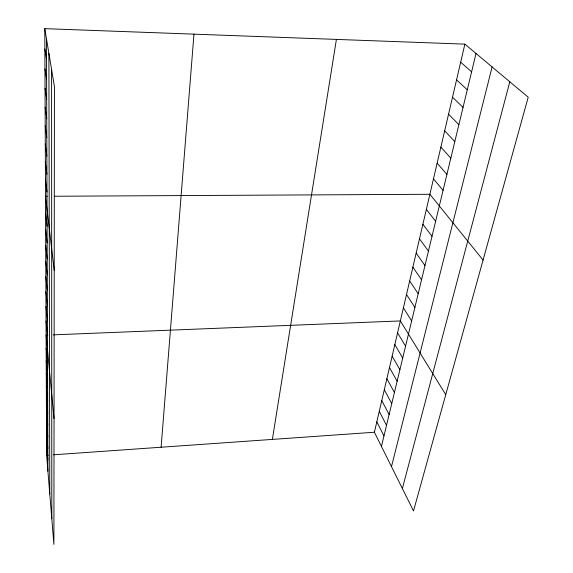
<?xml version="1.0" encoding="UTF-8"?>
<svg xmlns="http://www.w3.org/2000/svg" width="573" height="573" viewBox="0 0 573 573"><rect width="100%" height="100%" fill="white"/><g stroke="black" fill="none" stroke-linecap="round" stroke-linejoin="round"><path stroke-width="0.86" d="M161.106 447.234L193.968 34.151M272.376 439.412L336.408 39.408M464.882 44.15L528.213 97.209L413.505 510.958L374.405 432.235L464.882 44.15L44.787 28.65L46.621 455.284L53.898 544.35L54.428 86.609L44.787 28.65M381.446 446.403L476.02 53.475M391.488 466.623L492.107 66.962M402.375 488.547L509.812 81.796M46.621 455.284L48.347 455.163M53.525 454.797L374.405 432.235M47.874 335.069L46.105 335.141L54.041 418.648M53.203 334.854L400.355 320.93L445.744 394.668M47.251 196.281L45.503 196.288L54.213 270.284M54.242 196.245L429.886 194.283L483.068 260.056M460.678 62.192L471.6 71.833M456.559 79.869L467.274 89.811M452.52 97.195L463.034 107.416M448.559 114.177L458.88 124.67M444.677 130.823L454.812 141.581M440.873 147.154L450.822 158.148M437.135 163.162L446.911 174.4M433.475 178.869L443.079 190.329M426.355 209.41L435.63 221.278M422.895 224.251L432.013 236.32M419.5 238.819L428.461 251.074M416.163 253.13L424.973 265.557M412.889 267.176L421.549 279.767M409.674 280.978L418.19 293.727M406.515 294.529L414.895 307.429M403.406 307.844L411.65 320.894M397.576 332.863L405.569 346.164M394.84 344.602L402.719 358.025M392.147 356.162L399.911 369.692M389.49 367.544L397.146 381.174M386.882 378.739L394.425 392.476M384.311 389.769L391.746 403.6M381.776 400.627L389.11 414.551M379.283 411.328L386.517 425.331M376.826 421.864L383.96 435.946M44.873 48.977L46.528 59.434M44.959 68.839L46.599 79.676M45.045 88.263L46.664 99.458M45.124 107.258L46.728 118.797M45.203 125.838L46.793 137.699M45.281 144.024L46.857 156.193M45.36 161.815L46.914 174.271M45.432 179.234L46.979 191.969M45.575 212.991L47.093 226.235M45.647 229.358L47.151 242.83M45.718 245.387L47.201 259.082M45.783 261.095L47.258 274.997M45.847 276.494L47.308 290.597M45.919 291.585L47.358 305.875M45.976 306.383L47.409 320.859M46.041 320.901L47.459 335.542M46.155 348.105L47.552 363.046M46.212 360.84L47.595 375.909M46.27 373.36L47.638 388.558M46.32 385.665L47.681 400.978M46.37 397.755L47.724 413.19M46.42 409.652L47.767 425.187M46.47 421.341L47.803 436.984M46.52 432.844L47.846 448.58M46.571 444.154L47.881 459.983M48.891 53.346L49.779 493.998M46.463 38.713L47.917 471.192M51.591 69.584L51.814 518.83"/></g></svg>
